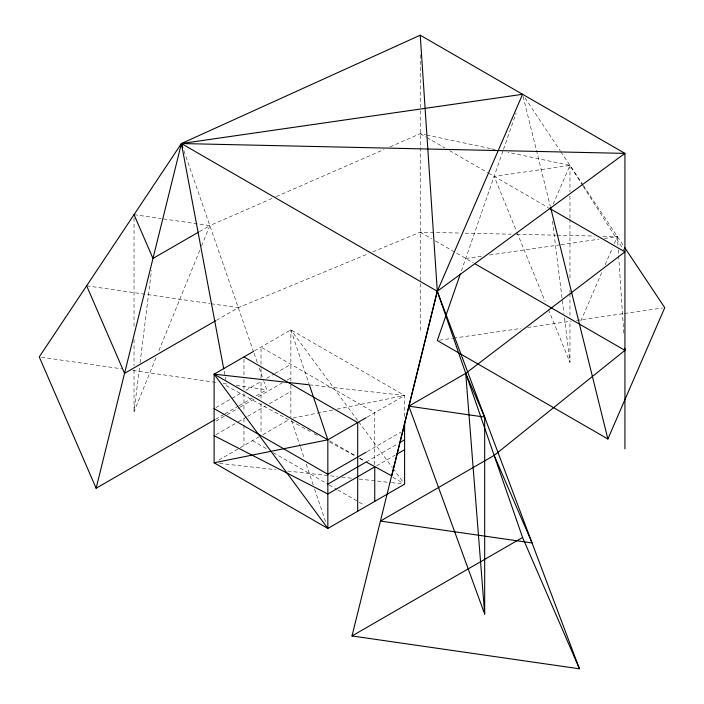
<?xml version="1.0" encoding="UTF-8"?>
<svg xmlns="http://www.w3.org/2000/svg" width="704" height="704" viewBox="0 0 704 704"><rect width="100%" height="100%" fill="white"/><g stroke="black" fill="none" stroke-linecap="round" stroke-linejoin="round"><path stroke-width="0.53" stroke-dasharray="3.52 2.64" d="M155.989 357.764L134.033 411.638L139.542 367.092M140.078 362.745L151.51 270.389M461.402 270.908L503.149 150.392M503.51 149.354L516.111 112.992M158.884 350.645L199.901 250.008M201.564 245.942L209.845 225.606L275.282 197.023M553.168 204.222L569.967 165.422L507.936 152.275M580.756 321.077L602.536 270.767M605.158 264.73L612.559 247.623M614.302 243.593L617.355 236.553L600.926 236.192M199.417 231.625L209.845 225.606L162.193 218.733M216.48 320.267L238.278 307.683L368.676 253.572M254.39 350.909L290.875 329.842L404.598 395.498L404.598 418.123M215.978 407.554L242.097 392.471M245.854 390.298L261.026 381.55L261.026 399.256M266.622 378.312L274.085 374.009M275.018 373.472L290.875 364.311M215.53 419.302L224.066 414.374M225.007 413.829L238.278 406.173M239.228 405.618L252.49 397.962M256.282 395.771L266.71 389.752L263.824 381.445M215.978 421.098L226.239 415.166M227.172 414.63L239.298 407.634M240.231 407.088L254.39 398.922M258.174 396.73L282.48 382.703M287.144 380.01L290.875 377.854M215.978 434.641L237.433 422.25M238.366 421.714L246.805 416.838M247.755 416.293L265.69 405.935M269.421 403.779L290.875 391.398M218.777 460.108L239.298 448.254M240.231 447.718L259.125 436.806M262.891 434.641L289.01 419.558M367.162 417.111L404.598 395.498L310.411 384.947M367.162 451.581L400.866 432.124M366.212 461.974L398.068 443.59M376.614 465.828L395.27 455.057M276.285 196.583L383.997 149.521M390.034 146.881L420.235 133.69L425.586 134.825M372.724 251.891L420.235 232.179L460.75 233.077M293.022 418.044L332.719 410.027M337.005 409.156L404.598 395.498M582.833 185.654L569.967 165.422L494.155 176.37L516.525 231.264M465.722 258.438L483.05 255.939M489.553 254.998L559.953 244.842M561.035 244.684L598.946 239.21M604.358 238.427L617.355 236.553L617.936 245.309M439.472 340.199L452.531 338.316M453.614 338.158L521.092 328.416M527.622 327.474L571.146 321.191M576.594 320.408L623.383 313.65M624.474 313.491L662.561 308M465.133 233.174L511.13 234.194M516.604 234.318L556.028 235.189M557.119 235.215L594.361 236.042M219.525 463.408L275.801 469.709M287.707 471.046L337.498 476.617M341.827 477.11L351.56 478.201M359.137 479.046L390.526 482.566M391.609 482.68L404.598 484.141M134.033 214.667L161.11 218.574M86.645 285.798L210.118 303.618M211.2 303.776L238.278 307.683M41.439 357.245L121.968 368.861M132.854 370.436L217.738 382.686M223.177 383.469L228.615 384.261M236.236 385.361L266.71 389.752M426.65 135.045L490.82 148.65M491.894 148.878L495.106 149.556M310.314 431.517L226.961 386.1L226.556 383.944M314.169 433.62L318.991 436.242M329.595 442.024L355.617 456.201M359.471 458.304L364.285 460.926M420.235 133.69L425.92 136.972M426.87 137.518L444.875 147.91M449.61 150.647L487.52 172.533M488.47 173.078L548.17 207.557M420.235 232.179L431.605 238.744M435.398 240.926L473.308 262.812M329.604 440.845L355.115 455.567M359.841 458.295L364.566 461.023M392.867 477.365L402.794 483.094M252.49 440.642L267.652 449.39M273.346 452.681L328.31 484.414M329.252 484.959L336.838 489.333M337.788 489.878L364.32 505.199M290.875 380.978L290.875 329.842L358.072 421.018M358.723 421.89L392.322 467.482M392.964 468.354L403.304 482.381M525.017 97.935L560.252 150.832M560.859 151.747L582.727 184.571M583.334 185.486L624.034 246.585M583.422 186.578L624.351 250.95M516.938 232.276L545.116 301.4M548.425 309.54L569.967 362.402L569.967 320.813M183.938 150.806L253.748 352.352M254.109 353.39L257.347 362.745M259.151 367.937L263.472 380.406M290.875 329.842L309.012 383.812M291.57 420.552L300.291 446.494M300.634 447.533L304.471 458.946M306.214 464.13L313.192 484.88M314.582 489.034L326.093 523.266M523.107 96.422L550.229 205.999M224.127 371.008L225.746 379.632M552.49 221.144L563.922 313.5M564.458 317.847L569.967 362.402M618.226 249.682L623.911 335.042M569.967 165.422L569.967 191.682M569.967 196.064L569.967 217.95M569.967 219.041L569.967 279.233M569.967 290.171L569.967 292.362M569.967 293.454L569.967 316.439M420.235 54.894L420.235 109.613M420.235 110.704L420.235 282.515M420.235 283.606L420.235 330.66M374.748 464.71L374.748 412.738L261.026 347.072L261.026 367.541M290.875 385.15L290.875 417.393M261.026 368.623L261.026 378.312M261.026 403.418L261.026 433.55M243.962 359.075L243.962 375.241M243.962 379.544L243.962 390.315M243.962 393.474L243.962 412.227M243.962 418.475L243.962 423.896M243.962 424.978L243.962 445.562M134.033 217.95L134.033 328.478M134.033 339.416L134.033 365.684M134.033 370.058L134.033 411.638"/><path stroke-width="1.06" d="M214.588 419.848L96.122 488.242L181.412 143.537L420.235 35.2L624.932 153.384L624.932 448.844M420.235 35.2L437.29 291.262L579.445 668.8L352 635.967L437.29 291.262L522.588 94.292L181.412 143.537L39.257 356.928L96.122 488.242M460.328 274.023L437.29 340.516L607.878 438.997L664.743 307.683L624.642 247.5M494.155 455.409L532.066 542.951L380.433 521.066L494.155 455.409L624.932 350.363L624.791 348.172M198.475 232.17L152.988 258.438L134.033 214.667M215.53 320.813L124.555 373.34L86.645 285.798M404.598 421.353L404.598 484.141L327.835 528.458L214.113 462.801L214.113 374.158L253.44 351.454M214.113 462.801L327.835 439.815L366.212 417.657M484.678 614.082L465.722 373.34L484.678 417.111L484.678 614.082L408.866 406.164L465.722 373.34L624.932 251.874L549.12 208.102M366.212 452.126L327.835 474.285L214.113 408.628M402.732 431.05L404.598 429.968M327.835 484.141L366.212 461.974L391.75 475.886L437.29 291.262L624.932 153.384L181.412 143.537L223.722 368.852M399.934 442.508L404.598 439.815M397.135 453.974L404.598 449.662M352 635.967L522.588 537.486L437.29 291.262L181.412 143.537L182.855 147.69M214.113 374.158L309.355 384.833L327.835 439.815L327.835 528.458L214.113 374.158L327.835 439.815M408.866 406.164L484.678 417.111M214.113 435.714L327.835 493.988L374.748 466.902L374.748 501.371M475.2 263.912L624.932 350.363M243.962 356.928L357.685 422.585L357.685 511.218M522.588 537.486L579.445 668.8M550.493 207.064L607.878 438.997"/></g></svg>
